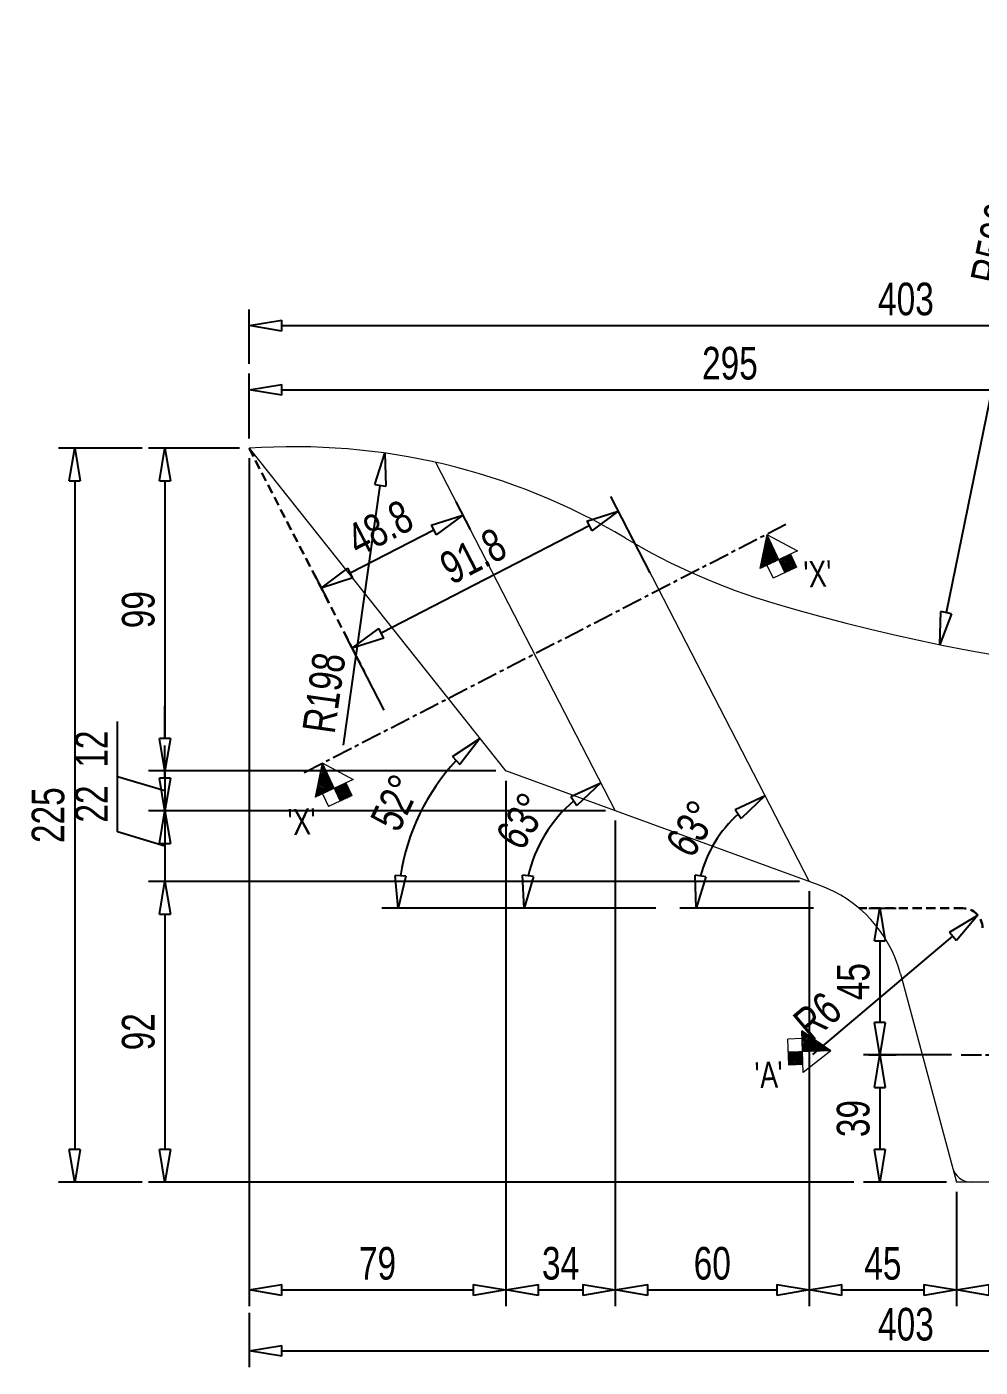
# Model space of a CAD drawing. Header units: millimetres. Extents: x 135002 to 160744, y 22203 to 27033.
# Drawn here: x 146373.5 to 146666, y 23356.9 to 23768.2 of the extents above; entities that cross this region are included whole.
import ezdxf

# ---------------------------------------------------------------- set-up
doc = ezdxf.new("R2010")
doc.units = ezdxf.units.MM
doc.header["$LTSCALE"] = 25
doc.linetypes.add('CENTER', pattern=[2, 1.25, -0.25, 0.25, -0.25])
doc.linetypes.add('HIDDEN', pattern=[0.375, 0.25, -0.125])
doc.layers.get('0').update_dxf_attribs({"linetype": 'CONTINUOUS'})
doc.layers.get('Defpoints').update_dxf_attribs({"linetype": 'CONTINUOUS'})
doc.layers.add('04 DIMENSION', color=7, linetype='CONTINUOUS', lineweight=18)
doc.layers.add('main', color=7, linetype='CONTINUOUS', lineweight=30)
doc.styles.add('DIM-1', font='swisscl.ttf')
doc.dimstyles.new('DIM-1', dxfattribs={"dimscale": 5, "dimtxt": 2, "dimasz": 2, "dimexe": 1, "dimexo": 0.6, "dimgap": 0.6, "dimtad": 1, "dimdec": 0, "dimzin": 0, "dimdsep": 46, "dimtxsty": 'DIM-1', "dimblk": 'CLOSEDBLANK', "dimcen": 0, "dimclrd": 8, "dimclre": 8, "dimclrt": 6, "dimadec": 0, "dimazin": 0, "dimtfac": 1, "dimtdec": 0, "dimtmove": 1, "dimatfit": 0, "dimfxl": 1, "dimtolj": 1, "dimtzin": 0, "dimarcsym": 1})

# ---------------------------------------------------------------- blocks, each defined once
blk = doc.blocks.new('_ClosedBlank')
at = {"color": 0, "linetype": 'ByBlock', "lineweight": -2}
for p, q in [((-1, 0.167), (0, 0)), ((-1, 0.167), (-1, -0.167)), ((0, 0), (-1, -0.167))]:
    blk.add_line(p, q, dxfattribs=at)
blk = doc.blocks.new('*D88')
at = {"layer": '04 DIMENSION', "color": 8, "linetype": 'Continuous', "lineweight": -2, "transparency": 16777216}
for p, q in [((146657.18, 23452.73), (146630.22, 23452.73)), ((146655.72, 23413.73), (146630.22, 23413.73))]:
    blk.add_line(p, q, dxfattribs=at)
at = {"layer": '04 DIMENSION', "color": 8, "lineweight": -2, "transparency": 16777216}
blk.add_line((146635.22, 23442.73), (146635.22, 23423.73), dxfattribs=at)
at = {"layer": 'Defpoints', "color": 0, "transparency": 16777216}
for p in [(146660.18, 23452.73), (146635.22, 23413.73), (146658.72, 23413.73)]:
    blk.add_point(p, dxfattribs=at)
at = {"layer": '04 DIMENSION', "color": 8, "lineweight": -2, "transparency": 16777216, "xscale": 10, "yscale": 10, "zscale": 10}
for p, rotation in [((146635.22, 23452.73), 90), ((146635.22, 23413.73), 270)]:
    blk.add_blockref('_ClosedBlank', p, dxfattribs=dict(at, rotation=rotation))
at = {"layer": '04 DIMENSION', "color": 6, "transparency": 16777216, "insert": (146627.1, 23433.23), "char_height": 10, "attachment_point": 5, "rotation": 90, "style": 'DIM-1'}
blk.add_mtext('\\A1;39', dxfattribs=at)
blk = doc.blocks.new('*D89')
at = {"layer": '04 DIMENSION', "color": 8, "linetype": 'Continuous', "lineweight": -2, "transparency": 16777216}
for p, q in [((146441.75, 23641.87), (146441.75, 23661.79)), ((146736.72, 23585.04), (146736.72, 23661.79))]:
    blk.add_line(p, q, dxfattribs=at)
at = {"layer": '04 DIMENSION', "color": 8, "lineweight": -2, "transparency": 16777216}
blk.add_line((146451.75, 23656.79), (146726.72, 23656.79), dxfattribs=at)
at = {"layer": 'Defpoints', "color": 0, "transparency": 16777216}
for p in [(146736.72, 23656.79), (146441.75, 23638.87), (146736.72, 23582.04)]:
    blk.add_point(p, dxfattribs=at)
at = {"layer": '04 DIMENSION', "color": 8, "lineweight": -2, "transparency": 16777216, "xscale": 10, "yscale": 10, "zscale": 10, "rotation": 180}
blk.add_blockref('_ClosedBlank', (146441.75, 23656.79), dxfattribs=at)
at = {"layer": '04 DIMENSION', "color": 8, "lineweight": -2, "transparency": 16777216, "xscale": 10, "yscale": 10, "zscale": 10}
blk.add_blockref('_ClosedBlank', (146736.72, 23656.79), dxfattribs=at)
at = {"layer": '04 DIMENSION', "color": 6, "transparency": 16777216, "insert": (146589.23, 23664.91), "char_height": 10, "attachment_point": 5, "style": 'DIM-1'}
blk.add_mtext('\\A1;295', dxfattribs=at)
blk = doc.blocks.new('*D91')
at = {"layer": '04 DIMENSION', "color": 8, "lineweight": -2, "transparency": 16777216}
blk.add_line((146681.32, 23714.77), (146655.61, 23588.43), dxfattribs=at)
at = {"layer": 'Defpoints', "color": 0, "transparency": 16777216}
for p in [(146772.39, 24162.26), (146653.61, 23578.63)]:
    blk.add_point(p, dxfattribs=at)
at = {"layer": '04 DIMENSION', "color": 8, "lineweight": -2, "transparency": 16777216, "xscale": 10, "yscale": 10, "zscale": 10, "rotation": 258.4967789000252}
blk.add_blockref('_ClosedBlank', (146653.61, 23578.63), dxfattribs=at)
at = {"layer": '04 DIMENSION', "color": 6, "transparency": 16777216, "insert": (146670.36, 23701.66), "char_height": 10, "attachment_point": 5, "rotation": 78.4968, "style": 'DIM-1'}
blk.add_mtext('\\A1;R596', dxfattribs=at)
blk = doc.blocks.new('*D92')
at = {"layer": '04 DIMENSION', "color": 8, "lineweight": -2, "transparency": 16777216}
blk.add_line((146470.71, 23547.81), (146481.99, 23627.5), dxfattribs=at)
at = {"layer": 'Defpoints', "color": 0, "transparency": 16777216}
for p in [(146483.4, 23637.4), (146455.63, 23441.35)]:
    blk.add_point(p, dxfattribs=at)
at = {"layer": '04 DIMENSION', "color": 8, "lineweight": -2, "transparency": 16777216, "xscale": 10, "yscale": 10, "zscale": 10, "rotation": 81.93932710647617}
blk.add_blockref('_ClosedBlank', (146483.4, 23637.4), dxfattribs=at)
at = {"layer": '04 DIMENSION', "color": 6, "transparency": 16777216, "insert": (146464.77, 23563.83), "char_height": 10, "attachment_point": 5, "rotation": 81.9393, "style": 'DIM-1'}
blk.add_mtext('\\A1;R198', dxfattribs=at)
blk = doc.blocks.new('*D97')
at = {"layer": '04 DIMENSION', "color": 8, "linetype": 'Continuous', "lineweight": -2, "transparency": 16777216}
for p, q in [((146441.75, 23664.79), (146441.75, 23681.5)), ((146844.71, 23664.79), (146844.71, 23681.5))]:
    blk.add_line(p, q, dxfattribs=at)
at = {"layer": '04 DIMENSION', "color": 8, "lineweight": -2, "transparency": 16777216}
blk.add_line((146451.75, 23676.5), (146834.71, 23676.5), dxfattribs=at)
at = {"layer": 'Defpoints', "color": 0, "transparency": 16777216}
for p in [(146844.71, 23676.5), (146441.75, 23661.79), (146844.71, 23661.79)]:
    blk.add_point(p, dxfattribs=at)
at = {"layer": '04 DIMENSION', "color": 8, "lineweight": -2, "transparency": 16777216, "xscale": 10, "yscale": 10, "zscale": 10, "rotation": 180}
blk.add_blockref('_ClosedBlank', (146441.75, 23676.5), dxfattribs=at)
at = {"layer": '04 DIMENSION', "color": 8, "lineweight": -2, "transparency": 16777216, "xscale": 10, "yscale": 10, "zscale": 10}
blk.add_blockref('_ClosedBlank', (146844.71, 23676.5), dxfattribs=at)
at = {"layer": '04 DIMENSION', "color": 6, "transparency": 16777216, "insert": (146643.23, 23684.62), "char_height": 10, "attachment_point": 5, "style": 'DIM-1'}
blk.add_mtext('\\A1;403', dxfattribs=at)
blk = doc.blocks.new('*D98')
at = {"layer": '04 DIMENSION', "color": 8, "linetype": 'Continuous', "lineweight": -2, "transparency": 16777216}
for p, q in [((146715.72, 23413.73), (146715.72, 23375.63)), ((146658.72, 23410.73), (146658.72, 23375.63))]:
    blk.add_line(p, q, dxfattribs=at)
at = {"layer": '04 DIMENSION', "color": 8, "lineweight": -2, "transparency": 16777216}
blk.add_line((146668.72, 23380.63), (146705.72, 23380.63), dxfattribs=at)
at = {"layer": 'Defpoints', "color": 0, "transparency": 16777216}
for p in [(146715.72, 23416.73), (146658.72, 23413.73), (146715.72, 23380.63)]:
    blk.add_point(p, dxfattribs=at)
at = {"layer": '04 DIMENSION', "color": 8, "lineweight": -2, "transparency": 16777216, "xscale": 10, "yscale": 10, "zscale": 10, "rotation": 180}
blk.add_blockref('_ClosedBlank', (146658.72, 23380.63), dxfattribs=at)
at = {"layer": '04 DIMENSION', "color": 8, "lineweight": -2, "transparency": 16777216, "xscale": 10, "yscale": 10, "zscale": 10}
blk.add_blockref('_ClosedBlank', (146715.72, 23380.63), dxfattribs=at)
at = {"layer": '04 DIMENSION', "color": 6, "transparency": 16777216, "insert": (146687.22, 23388.73), "char_height": 10, "attachment_point": 5, "style": 'DIM-1'}
blk.add_mtext('\\A1;57', dxfattribs=at)
blk = doc.blocks.new('*D101')
at = {"layer": '04 DIMENSION', "color": 8, "linetype": 'Continuous', "lineweight": -2, "transparency": 16777216}
for p, q in [((146613.59, 23502.97), (146613.59, 23375.63)), ((146658.72, 23400.57), (146658.72, 23375.63))]:
    blk.add_line(p, q, dxfattribs=at)
at = {"layer": '04 DIMENSION', "color": 8, "lineweight": -2, "transparency": 16777216}
blk.add_line((146623.59, 23380.63), (146648.72, 23380.63), dxfattribs=at)
at = {"layer": 'Defpoints', "color": 0, "transparency": 16777216}
for p in [(146613.59, 23505.97), (146658.72, 23403.57), (146658.72, 23380.63)]:
    blk.add_point(p, dxfattribs=at)
at = {"layer": '04 DIMENSION', "color": 8, "lineweight": -2, "transparency": 16777216, "xscale": 10, "yscale": 10, "zscale": 10, "rotation": 180}
blk.add_blockref('_ClosedBlank', (146613.59, 23380.63), dxfattribs=at)
at = {"layer": '04 DIMENSION', "color": 8, "lineweight": -2, "transparency": 16777216, "xscale": 10, "yscale": 10, "zscale": 10}
blk.add_blockref('_ClosedBlank', (146658.72, 23380.63), dxfattribs=at)
at = {"layer": '04 DIMENSION', "color": 6, "transparency": 16777216, "insert": (146636.15, 23388.73), "char_height": 10, "attachment_point": 5, "style": 'DIM-1'}
blk.add_mtext('\\A1;45', dxfattribs=at)
blk = doc.blocks.new('*D103')
at = {"layer": '04 DIMENSION', "color": 8, "linetype": 'Continuous', "lineweight": -2, "transparency": 16777216}
for p, q in [((146441.75, 23635.87), (146441.75, 23375.63)), ((146520.5, 23536.85), (146520.5, 23375.63))]:
    blk.add_line(p, q, dxfattribs=at)
at = {"layer": '04 DIMENSION', "color": 8, "lineweight": -2, "transparency": 16777216}
blk.add_line((146451.75, 23380.63), (146510.5, 23380.63), dxfattribs=at)
at = {"layer": 'Defpoints', "color": 0, "transparency": 16777216}
for p in [(146441.75, 23638.87), (146520.5, 23539.85), (146520.5, 23380.63)]:
    blk.add_point(p, dxfattribs=at)
at = {"layer": '04 DIMENSION', "color": 8, "lineweight": -2, "transparency": 16777216, "xscale": 10, "yscale": 10, "zscale": 10, "rotation": 180}
blk.add_blockref('_ClosedBlank', (146441.75, 23380.63), dxfattribs=at)
at = {"layer": '04 DIMENSION', "color": 8, "lineweight": -2, "transparency": 16777216, "xscale": 10, "yscale": 10, "zscale": 10}
blk.add_blockref('_ClosedBlank', (146520.5, 23380.63), dxfattribs=at)
at = {"layer": '04 DIMENSION', "color": 6, "transparency": 16777216, "insert": (146481.13, 23388.74), "char_height": 10, "attachment_point": 5, "style": 'DIM-1'}
blk.add_mtext('\\A1;79', dxfattribs=at)
blk = doc.blocks.new('*D104')
at = {"layer": '04 DIMENSION', "color": 8, "linetype": 'Continuous', "lineweight": -2, "transparency": 16777216}
for p, q in [((146631.88, 23497.73), (146640.22, 23497.73)), ((146631.88, 23452.73), (146640.22, 23452.73))]:
    blk.add_line(p, q, dxfattribs=at)
at = {"layer": '04 DIMENSION', "color": 8, "lineweight": -2, "transparency": 16777216}
blk.add_line((146635.22, 23487.73), (146635.22, 23462.73), dxfattribs=at)
at = {"layer": 'Defpoints', "color": 0, "transparency": 16777216}
for p in [(146628.88, 23497.73), (146628.88, 23452.73), (146635.22, 23452.73)]:
    blk.add_point(p, dxfattribs=at)
at = {"layer": '04 DIMENSION', "color": 8, "lineweight": -2, "transparency": 16777216, "xscale": 10, "yscale": 10, "zscale": 10}
for p, rotation in [((146635.22, 23497.73), 90), ((146635.22, 23452.73), 270)]:
    blk.add_blockref('_ClosedBlank', p, dxfattribs=dict(at, rotation=rotation))
at = {"layer": '04 DIMENSION', "color": 6, "transparency": 16777216, "insert": (146627.12, 23475.23), "char_height": 10, "attachment_point": 5, "rotation": 90, "style": 'DIM-1'}
blk.add_mtext('\\A1;45', dxfattribs=at)
blk = doc.blocks.new('*D105')
at = {"layer": '04 DIMENSION', "color": 8, "linetype": 'Continuous', "lineweight": -2, "transparency": 16777216}
blk.add_line((146614.84, 23497.73), (146573.92, 23497.73), dxfattribs=at)
at = {"layer": '04 DIMENSION', "color": 8, "lineweight": -2, "transparency": 16777216}
blk.add_arc((146617.84, 23497.73), 38.92, 132.0422, 165.237, dxfattribs=at)
at = {"layer": 'Defpoints', "color": 0, "transparency": 16777216}
for p in [(146560.16, 23609.59), (146588.83, 23523.68), (146613.59, 23505.97), (146628.88, 23497.73), (146660.72, 23497.73)]:
    blk.add_point(p, dxfattribs=at)
at = {"layer": '04 DIMENSION', "color": 8, "lineweight": -2, "transparency": 16777216, "xscale": 10, "yscale": 10, "zscale": 10}
for p, rotation in [((146600, 23532.32), 34.66069756486831), ((146578.92, 23497.73), 262.6184843308905)]:
    blk.add_blockref('_ClosedBlank', p, dxfattribs=dict(at, rotation=rotation))
at = {"layer": '04 DIMENSION', "color": 6, "transparency": 16777216, "insert": (146577.66, 23522.22), "char_height": 10, "attachment_point": 5, "rotation": 58.6396, "style": 'DIM-1'}
blk.add_mtext('\\A1;63°', dxfattribs=at)
blk = doc.blocks.new('*D106')
at = {"layer": '04 DIMENSION', "color": 8, "linetype": 'Continuous', "lineweight": -2, "transparency": 16777216}
blk.add_line((146566.49, 23497.73), (146521.15, 23497.73), dxfattribs=at)
at = {"layer": '04 DIMENSION', "color": 8, "lineweight": -2, "transparency": 16777216}
blk.add_arc((146569.49, 23497.73), 43.34, 130.5295, 166.7497, dxfattribs=at)
at = {"layer": 'Defpoints', "color": 0, "transparency": 16777216}
for p in [(146498.93, 23634.56), (146537.19, 23526.63), (146554.07, 23527.63), (146628.88, 23497.73), (146660.72, 23497.73)]:
    blk.add_point(p, dxfattribs=at)
at = {"layer": '04 DIMENSION', "color": 8, "lineweight": -2, "transparency": 16777216, "xscale": 10, "yscale": 10, "zscale": 10}
for p, rotation in [((146549.62, 23536.25), 33.90435263892327), ((146526.15, 23497.73), 263.3748292568523)]:
    blk.add_blockref('_ClosedBlank', p, dxfattribs=dict(at, rotation=rotation))
at = {"layer": '04 DIMENSION', "color": 6, "transparency": 16777216, "insert": (146525.54, 23524.52), "char_height": 10, "attachment_point": 5, "rotation": 58.6396, "style": 'DIM-1'}
blk.add_mtext('\\A1;63°', dxfattribs=at)
blk = doc.blocks.new('*D107')
at = {"layer": '04 DIMENSION', "color": 8, "linetype": 'Continuous', "lineweight": -2, "transparency": 16777216}
blk.add_line((146551, 23497.73), (146482.43, 23497.73), dxfattribs=at)
at = {"layer": '04 DIMENSION', "color": 8, "lineweight": -2, "transparency": 16777216}
blk.add_arc((146554, 23497.73), 66.57, 137.1118, 171.3852, dxfattribs=at)
at = {"layer": 'Defpoints', "color": 0, "transparency": 16777216}
for p in [(146441.75, 23638.87), (146520.5, 23539.85), (146499.03, 23535.28), (146628.88, 23497.73), (146660.72, 23497.73)]:
    blk.add_point(p, dxfattribs=at)
at = {"layer": '04 DIMENSION', "color": 8, "lineweight": -2, "transparency": 16777216, "xscale": 10, "yscale": 10, "zscale": 10}
for p, rotation in [((146512.56, 23549.83), 42.80437621874476), ((146487.43, 23497.73), 265.6926100359221)]:
    blk.add_blockref('_ClosedBlank', p, dxfattribs=dict(at, rotation=rotation))
at = {"layer": '04 DIMENSION', "color": 6, "transparency": 16777216, "insert": (146486.72, 23530.18), "char_height": 10, "attachment_point": 5, "rotation": 64.2485, "style": 'DIM-1'}
blk.add_mtext('\\A1;52°', dxfattribs=at)
blk = doc.blocks.new('*D108')
at = {"layer": '04 DIMENSION', "color": 8, "linetype": 'Continuous', "lineweight": -2, "transparency": 16777216}
for p, q in [((146505.17, 23622.46), (146509.57, 23613.93)), ((146461.75, 23600.07), (146466.15, 23591.54))]:
    blk.add_line(p, q, dxfattribs=at)
at = {"layer": '04 DIMENSION', "color": 8, "lineweight": -2, "transparency": 16777216}
blk.add_line((146498.39, 23613.79), (146472.75, 23600.57), dxfattribs=at)
at = {"layer": 'Defpoints', "color": 0, "transparency": 16777216}
for p in [(146503.79, 23625.13), (146460.38, 23602.74), (146463.86, 23595.98)]:
    blk.add_point(p, dxfattribs=at)
at = {"layer": '04 DIMENSION', "color": 8, "lineweight": -2, "transparency": 16777216, "xscale": 10, "yscale": 10, "zscale": 10}
for p, rotation in [((146507.28, 23618.37), 27.27918189579208), ((146463.86, 23595.98), 207.2791818957921)]:
    blk.add_blockref('_ClosedBlank', p, dxfattribs=dict(at, rotation=rotation))
at = {"layer": '04 DIMENSION', "color": 6, "transparency": 16777216, "insert": (146481.85, 23614.4), "char_height": 10, "attachment_point": 5, "rotation": 27.2792, "style": 'DIM-1'}
blk.add_mtext('\\A1;48.8', dxfattribs=at)
blk = doc.blocks.new('*D109')
at = {"layer": '04 DIMENSION', "color": 8, "linetype": 'Continuous', "lineweight": -2, "transparency": 16777216}
for p, q in [((146564.76, 23600.65), (146552.69, 23624.06)), ((146483.16, 23558.57), (146471.09, 23581.98))]:
    blk.add_line(p, q, dxfattribs=at)
at = {"layer": '04 DIMENSION', "color": 8, "lineweight": -2, "transparency": 16777216}
blk.add_line((146546.1, 23615.03), (146482.26, 23582.11), dxfattribs=at)
at = {"layer": 'Defpoints', "color": 0, "transparency": 16777216}
for p in [(146566.14, 23597.98), (146473.38, 23577.53), (146484.53, 23555.9)]:
    blk.add_point(p, dxfattribs=at)
at = {"layer": '04 DIMENSION', "color": 8, "lineweight": -2, "transparency": 16777216, "xscale": 10, "yscale": 10, "zscale": 10}
for p, rotation in [((146554.98, 23619.61), 27.27918189579192), ((146473.38, 23577.53), 207.2791818957919)]:
    blk.add_blockref('_ClosedBlank', p, dxfattribs=dict(at, rotation=rotation))
at = {"layer": '04 DIMENSION', "color": 6, "transparency": 16777216, "insert": (146510.46, 23605.79), "char_height": 10, "attachment_point": 5, "rotation": 27.2792, "style": 'DIM-1'}
blk.add_mtext('\\A1;91.8', dxfattribs=at)
blk = doc.blocks.new('*D110')
at = {"layer": '04 DIMENSION', "color": 8, "linetype": 'Continuous', "lineweight": -2, "transparency": 16777216}
for p, q in [((146554.07, 23524.63), (146554.07, 23375.63)), ((146520.5, 23509.96), (146520.5, 23375.63))]:
    blk.add_line(p, q, dxfattribs=at)
at = {"layer": '04 DIMENSION', "color": 8, "lineweight": -2, "transparency": 16777216}
blk.add_line((146530.5, 23380.63), (146544.07, 23380.63), dxfattribs=at)
at = {"layer": 'Defpoints', "color": 0, "transparency": 16777216}
for p in [(146554.07, 23527.63), (146520.5, 23512.96), (146554.07, 23380.63)]:
    blk.add_point(p, dxfattribs=at)
at = {"layer": '04 DIMENSION', "color": 8, "lineweight": -2, "transparency": 16777216, "xscale": 10, "yscale": 10, "zscale": 10, "rotation": 180}
blk.add_blockref('_ClosedBlank', (146520.5, 23380.63), dxfattribs=at)
at = {"layer": '04 DIMENSION', "color": 8, "lineweight": -2, "transparency": 16777216, "xscale": 10, "yscale": 10, "zscale": 10}
blk.add_blockref('_ClosedBlank', (146554.07, 23380.63), dxfattribs=at)
at = {"layer": '04 DIMENSION', "color": 6, "transparency": 16777216, "insert": (146537.29, 23388.75), "char_height": 10, "attachment_point": 5, "style": 'DIM-1'}
blk.add_mtext('\\A1;34', dxfattribs=at)
blk = doc.blocks.new('*D111')
at = {"layer": '04 DIMENSION', "color": 8, "linetype": 'Continuous', "lineweight": -2, "transparency": 16777216}
for p, q in [((146613.59, 23444.53), (146613.59, 23375.63)), ((146554.07, 23430.87), (146554.07, 23375.63))]:
    blk.add_line(p, q, dxfattribs=at)
at = {"layer": '04 DIMENSION', "color": 8, "lineweight": -2, "transparency": 16777216}
blk.add_line((146564.07, 23380.63), (146603.59, 23380.63), dxfattribs=at)
at = {"layer": 'Defpoints', "color": 0, "transparency": 16777216}
for p in [(146613.59, 23447.53), (146554.07, 23433.87), (146613.59, 23380.63)]:
    blk.add_point(p, dxfattribs=at)
at = {"layer": '04 DIMENSION', "color": 8, "lineweight": -2, "transparency": 16777216, "xscale": 10, "yscale": 10, "zscale": 10, "rotation": 180}
blk.add_blockref('_ClosedBlank', (146554.07, 23380.63), dxfattribs=at)
at = {"layer": '04 DIMENSION', "color": 8, "lineweight": -2, "transparency": 16777216, "xscale": 10, "yscale": 10, "zscale": 10}
blk.add_blockref('_ClosedBlank', (146613.59, 23380.63), dxfattribs=at)
at = {"layer": '04 DIMENSION', "color": 6, "transparency": 16777216, "insert": (146583.83, 23388.75), "char_height": 10, "attachment_point": 5, "style": 'DIM-1'}
blk.add_mtext('\\A1;60', dxfattribs=at)
blk = doc.blocks.new('*D112')
at = {"layer": '04 DIMENSION', "color": 8, "linetype": 'Continuous', "lineweight": -2, "transparency": 16777216}
for p, q in [((146438.75, 23638.87), (146410.91, 23638.87)), ((146517.47, 23539.86), (146410.91, 23539.86))]:
    blk.add_line(p, q, dxfattribs=at)
at = {"layer": '04 DIMENSION', "color": 8, "lineweight": -2, "transparency": 16777216}
blk.add_line((146415.91, 23628.87), (146415.91, 23549.86), dxfattribs=at)
at = {"layer": 'Defpoints', "color": 0, "transparency": 16777216}
for p in [(146441.75, 23638.87), (146415.91, 23539.86), (146520.47, 23539.86)]:
    blk.add_point(p, dxfattribs=at)
at = {"layer": '04 DIMENSION', "color": 8, "lineweight": -2, "transparency": 16777216, "xscale": 10, "yscale": 10, "zscale": 10}
for p, rotation in [((146415.91, 23638.87), 90), ((146415.91, 23539.86), 270)]:
    blk.add_blockref('_ClosedBlank', p, dxfattribs=dict(at, rotation=rotation))
at = {"layer": '04 DIMENSION', "color": 6, "transparency": 16777216, "insert": (146407.79, 23589.36), "char_height": 10, "attachment_point": 5, "rotation": 90, "style": 'DIM-1'}
blk.add_mtext('\\A1;99', dxfattribs=at)
blk = doc.blocks.new('*D113')
at = {"layer": '04 DIMENSION', "color": 8, "lineweight": -2, "transparency": 16777216}
for p, q in [((146415.91, 23549.86), (146415.91, 23559.86)), ((146401.39, 23538.1), (146401.39, 23555.04)), ((146415.91, 23533.74), (146401.39, 23538.1)), ((146415.91, 23539.86), (146415.91, 23527.63)), ((146415.91, 23539.86), (146415.91, 23527.63)), ((146415.91, 23517.63), (146415.91, 23507.63))]:
    blk.add_line(p, q, dxfattribs=at)
at = {"layer": '04 DIMENSION', "color": 8, "linetype": 'Continuous', "lineweight": -2, "transparency": 16777216}
for p, q in [((146427.45, 23539.86), (146410.91, 23539.86)), ((146551.07, 23527.63), (146410.91, 23527.63))]:
    blk.add_line(p, q, dxfattribs=at)
at = {"layer": 'Defpoints', "color": 0, "transparency": 16777216}
for p in [(146430.45, 23539.86), (146415.91, 23527.63), (146554.07, 23527.63)]:
    blk.add_point(p, dxfattribs=at)
at = {"layer": '04 DIMENSION', "color": 8, "lineweight": -2, "transparency": 16777216, "xscale": 10, "yscale": 10, "zscale": 10}
for p, rotation in [((146415.91, 23539.86), 270), ((146415.91, 23527.63), 90)]:
    blk.add_blockref('_ClosedBlank', p, dxfattribs=dict(at, rotation=rotation))
at = {"layer": '04 DIMENSION', "color": 6, "transparency": 16777216, "insert": (146393.37, 23546.57), "char_height": 10, "attachment_point": 5, "rotation": 90, "style": 'DIM-1'}
blk.add_mtext('\\A1;12', dxfattribs=at)
blk = doc.blocks.new('*D114')
at = {"layer": '04 DIMENSION', "color": 8, "lineweight": -2, "transparency": 16777216}
for p, q in [((146415.91, 23537.63), (146415.91, 23547.63)), ((146401.39, 23521.15), (146401.39, 23538.31)), ((146415.91, 23527.63), (146415.91, 23505.97)), ((146415.91, 23527.63), (146415.91, 23505.97)), ((146415.91, 23516.8), (146401.39, 23521.15)), ((146415.91, 23495.97), (146415.91, 23485.97))]:
    blk.add_line(p, q, dxfattribs=at)
at = {"layer": '04 DIMENSION', "color": 8, "linetype": 'Continuous', "lineweight": -2, "transparency": 16777216}
for p, q in [((146431.44, 23527.63), (146410.91, 23527.63)), ((146610.59, 23505.97), (146410.91, 23505.97))]:
    blk.add_line(p, q, dxfattribs=at)
at = {"layer": 'Defpoints', "color": 0, "transparency": 16777216}
for p in [(146434.44, 23527.63), (146415.91, 23505.97), (146613.59, 23505.97)]:
    blk.add_point(p, dxfattribs=at)
at = {"layer": '04 DIMENSION', "color": 8, "lineweight": -2, "transparency": 16777216, "xscale": 10, "yscale": 10, "zscale": 10}
for p, rotation in [((146415.91, 23527.63), 270), ((146415.91, 23505.97), 90)]:
    blk.add_blockref('_ClosedBlank', p, dxfattribs=dict(at, rotation=rotation))
at = {"layer": '04 DIMENSION', "color": 6, "transparency": 16777216, "insert": (146393.37, 23529.73), "char_height": 10, "attachment_point": 5, "rotation": 90, "style": 'DIM-1'}
blk.add_mtext('\\A1;22', dxfattribs=at)
blk = doc.blocks.new('*D115')
at = {"layer": '04 DIMENSION', "color": 8, "linetype": 'Continuous', "lineweight": -2, "transparency": 16777216}
for p, q in [((146453.71, 23505.97), (146410.91, 23505.97)), ((146627.22, 23413.73), (146410.91, 23413.73))]:
    blk.add_line(p, q, dxfattribs=at)
at = {"layer": '04 DIMENSION', "color": 8, "lineweight": -2, "transparency": 16777216}
blk.add_line((146415.91, 23495.97), (146415.91, 23423.73), dxfattribs=at)
at = {"layer": 'Defpoints', "color": 0, "transparency": 16777216}
for p in [(146456.71, 23505.97), (146415.91, 23413.73), (146630.22, 23413.73)]:
    blk.add_point(p, dxfattribs=at)
at = {"layer": '04 DIMENSION', "color": 8, "lineweight": -2, "transparency": 16777216, "xscale": 10, "yscale": 10, "zscale": 10}
for p, rotation in [((146415.91, 23505.97), 90), ((146415.91, 23413.73), 270)]:
    blk.add_blockref('_ClosedBlank', p, dxfattribs=dict(at, rotation=rotation))
at = {"layer": '04 DIMENSION', "color": 6, "transparency": 16777216, "insert": (146407.79, 23459.85), "char_height": 10, "attachment_point": 5, "rotation": 90, "style": 'DIM-1'}
blk.add_mtext('\\A1;92', dxfattribs=at)
blk = doc.blocks.new('*D117')
at = {"layer": '04 DIMENSION', "color": 8, "lineweight": -2, "transparency": 16777216}
blk.add_line((146614.63, 23452.83), (146657.66, 23489.15), dxfattribs=at)
at = {"layer": 'Defpoints', "color": 0, "transparency": 16777216}
for p in [(146665.3, 23495.6), (146660.72, 23491.73)]:
    blk.add_point(p, dxfattribs=at)
at = {"layer": '04 DIMENSION', "color": 8, "lineweight": -2, "transparency": 16777216, "xscale": 10, "yscale": 10, "zscale": 10, "rotation": 40.1690972868747}
blk.add_blockref('_ClosedBlank', (146665.3, 23495.6), dxfattribs=at)
at = {"layer": '04 DIMENSION', "color": 6, "transparency": 16777216, "insert": (146616.09, 23464.69), "char_height": 10, "attachment_point": 5, "rotation": 40.1691, "style": 'DIM-1'}
blk.add_mtext('\\A1;R6', dxfattribs=at)
blk = doc.blocks.new('*D249')
at = {"layer": '04 DIMENSION', "color": 8, "linetype": 'Continuous', "lineweight": -2, "transparency": 16777216}
for p, q in [((146408.91, 23638.87), (146383.23, 23638.87)), ((146408.91, 23413.73), (146383.23, 23413.73))]:
    blk.add_line(p, q, dxfattribs=at)
at = {"layer": '04 DIMENSION', "color": 8, "lineweight": -2, "transparency": 16777216}
blk.add_line((146388.23, 23628.87), (146388.23, 23423.73), dxfattribs=at)
at = {"layer": 'Defpoints', "color": 0, "transparency": 16777216}
for p in [(146411.91, 23638.87), (146388.23, 23413.73), (146411.91, 23413.73)]:
    blk.add_point(p, dxfattribs=at)
at = {"layer": '04 DIMENSION', "color": 8, "lineweight": -2, "transparency": 16777216, "xscale": 10, "yscale": 10, "zscale": 10}
for p, rotation in [((146388.23, 23638.87), 90), ((146388.23, 23413.73), 270)]:
    blk.add_blockref('_ClosedBlank', p, dxfattribs=dict(at, rotation=rotation))
at = {"layer": '04 DIMENSION', "color": 6, "transparency": 16777216, "insert": (146380.11, 23526.3), "char_height": 10, "attachment_point": 5, "rotation": 90, "style": 'DIM-1'}
blk.add_mtext('\\A1;225', dxfattribs=at)
blk = doc.blocks.new('*D250')
at = {"layer": '04 DIMENSION', "color": 8, "linetype": 'Continuous', "lineweight": -2, "transparency": 16777216}
for p, q in [((146441.75, 23373.63), (146441.75, 23356.94)), ((146844.71, 23373.63), (146844.71, 23356.94))]:
    blk.add_line(p, q, dxfattribs=at)
at = {"layer": '04 DIMENSION', "color": 8, "lineweight": -2, "transparency": 16777216}
blk.add_line((146451.75, 23361.94), (146834.71, 23361.94), dxfattribs=at)
at = {"layer": 'Defpoints', "color": 0, "transparency": 16777216}
for p in [(146441.75, 23376.63), (146844.71, 23376.63), (146844.71, 23361.94)]:
    blk.add_point(p, dxfattribs=at)
at = {"layer": '04 DIMENSION', "color": 8, "lineweight": -2, "transparency": 16777216, "xscale": 10, "yscale": 10, "zscale": 10, "rotation": 180}
blk.add_blockref('_ClosedBlank', (146441.75, 23361.94), dxfattribs=at)
at = {"layer": '04 DIMENSION', "color": 8, "lineweight": -2, "transparency": 16777216, "xscale": 10, "yscale": 10, "zscale": 10}
blk.add_blockref('_ClosedBlank', (146844.71, 23361.94), dxfattribs=at)
at = {"layer": '04 DIMENSION', "color": 6, "transparency": 16777216, "insert": (146643.23, 23370.06), "char_height": 10, "attachment_point": 5, "style": 'DIM-1'}
blk.add_mtext('\\A1;403', dxfattribs=at)

msp = doc.modelspace()

# ---------------------------------------------------------------- hatches: boundary and pattern name
at = {"layer": '04 DIMENSION'}
h = msp.add_hatch(dxfattribs=at)
h.set_pattern_fill('ANSI31', color=256, scale=0.1, angle=-64.89388)
h.set_pattern_definition([(340.10612462, (63862.26126, 144411.5886), (0.10803859404, 0.2985530308), [])])
h.paths.add_polyline_path([(146609.679, 23602.367), (146607.813, 23606.348), (146604.207, 23604.658), (146606.072, 23600.677)])
h.paths.add_polyline_path([(146604.207, 23604.658), (146600.55, 23612.462), (146598.419, 23601.946)])
h = msp.add_hatch(dxfattribs=at)
h.set_pattern_fill('ANSI31', color=256, scale=0.1, angle=-64.89388)
h.set_pattern_definition([(340.10612462, (63725.8844, 144341.51554), (0.10803859404, 0.2985530308), [])])
h.paths.add_polyline_path([(146473.302, 23532.294), (146471.436, 23536.275), (146467.83, 23534.585), (146469.695, 23530.604)])
h.paths.add_polyline_path([(146467.83, 23534.585), (146464.173, 23542.389), (146462.042, 23531.873)])
h = msp.add_hatch(dxfattribs=at)
h.set_pattern_fill('ANSI31', color=256, scale=0.1, angle=-178.2464)
h.set_pattern_definition([(226.75359535, (290320.22736, 51531.4146), (0.2312714336, -0.2175310874), [])])
h.paths.add_polyline_path([(146607.26, 23449.638), (146611.655, 23449.773), (146611.533, 23453.754), (146607.138, 23453.619)])
h.paths.add_polyline_path([(146611.533, 23453.754), (146620.147, 23454.018), (146611.337, 23460.142)])

# ---------------------------------------------------------------- linework, layer by layer
at = {"color": 1, "linetype": 'CENTER', "ltscale": 0.2}
for p, q in [((146458.664, 23539.397), (146606.342, 23615.552)), ((146660.179, 23452.733), (146720.742, 23452.733))]:
    msp.add_line(p, q, dxfattribs=at)
at = {"layer": '04 DIMENSION', "color": 7}
for p, q in [((146441.748, 23638.866), (146520.503, 23539.847)), ((146498.927, 23634.562), (146554.07, 23527.629)), ((146560.155, 23609.588), (146613.591, 23505.965)), ((146616.642, 23504.855), (146520.474, 23539.857)), ((146641.599, 23477.62), (146658.717, 23413.733)), ((146712.717, 23413.733), (146658.717, 23413.733))]:
    msp.add_line(p, q, dxfattribs=at)
at = {"layer": '04 DIMENSION'}
for p, q in [((146600.55, 23612.462), (146598.419, 23601.946)), ((146600.55, 23612.462), (146609.994, 23607.37)), ((146600.55, 23612.462), (146606.072, 23600.677)), ((146609.994, 23607.37), (146598.419, 23601.946)), ((146607.813, 23606.348), (146609.679, 23602.367)), ((146600.6, 23602.968), (146602.466, 23598.987)), ((146609.679, 23602.367), (146602.466, 23598.987)), ((146464.173, 23542.389), (146462.042, 23531.873)), ((146464.173, 23542.389), (146473.618, 23537.297)), ((146464.173, 23542.389), (146469.695, 23530.604)), ((146473.618, 23537.297), (146462.042, 23531.873)), ((146471.436, 23536.275), (146473.302, 23532.294)), ((146464.223, 23532.895), (146466.089, 23528.914)), ((146473.302, 23532.294), (146466.089, 23528.914)), ((146620.147, 23454.018), (146611.337, 23460.142)), ((146611.728, 23447.365), (146611.337, 23460.142)), ((146611.411, 23457.735), (146607.016, 23457.6)), ((146607.26, 23449.638), (146607.016, 23457.6)), ((146620.147, 23454.018), (146607.138, 23453.619)), ((146620.147, 23454.018), (146611.728, 23447.365)), ((146611.655, 23449.773), (146607.26, 23449.638))]:
    msp.add_line(p, q, dxfattribs=at)
at = {"layer": '04 DIMENSION', "color": 7}
for centre, radius, start, end in [((146455.632, 23441.353), 198, 59.15274, 94.02092), ((146659.707, 23783.051), 200, 239.15274, 253.45083), ((146772.389, 24162.264), 595.6, 253.450825, 276.973948), ((146602.962, 23467.267), 40, 15, 70), ((146663.321, 23419.733), 6, 195, 270)]:
    msp.add_arc(centre, radius, start, end, dxfattribs=at)
at = {"layer": 'main', "color": 3, "linetype": 'HIDDEN', "ltscale": 0.45}
msp.add_line((146441.748, 23638.866), (146477.121, 23570.271), dxfattribs=at)
at = {"layer": 'main', "color": 6, "linetype": 'HIDDEN', "ltscale": 0.45}
msp.add_line((146660.717, 23497.733), (146628.881, 23497.733), dxfattribs=at)
msp.add_line((146660.717, 23497.733), (146628.881, 23497.733), dxfattribs=at)
msp.add_arc((146660.717, 23491.733), 6, 0, 90, dxfattribs=at)
msp.add_arc((146660.717, 23491.733), 6, 0, 90, dxfattribs=at)

# ---------------------------------------------------------------- texts
at = {"layer": '04 DIMENSION', "color": 6, "char_height": 8, "attachment_point": 5, "rotation": 2.14701, "style": 'DIM-1'}
for s, insert in [("\\A1;'X'", (146616.138, 23600.328)), ("\\A1;'X'", (146457.906, 23524.299)), ("\\A1;'A'", (146601.166, 23446.646))]:
    msp.add_mtext(s, dxfattribs=dict(at, insert=insert))

# ---------------------------------------------------------------- dimensions: what is measured, and where the dimension line sits
at = {"layer": '04 DIMENSION'}
for center, mpoint, picture, middle in [((146772.389, 24162.264), (146653.613, 23578.627), '*D91', (146678.32, 23700.036)), ((146455.632, 23441.353), (146483.396, 23637.397), '*D92', (146472.816, 23562.689)), ((146660.717, 23491.733), (146665.302, 23495.603), '*D117', (146621.333, 23458.487))]:
    dim = msp.add_radius_dim(center=center, mpoint=mpoint, dimstyle='DIM-1', dxfattribs=at)
    dim.commit()
    dim.dimension.update_dxf_attribs({"geometry": picture, "text_midpoint": middle, "dimtype": 164})
for base, p1, p2, picture, middle in [((146844.705, 23676.496), (146441.748, 23661.789), (146844.705, 23661.789), '*D97', (146643.227, 23684.624)), ((146736.717, 23656.789), (146441.748, 23638.866), (146736.717, 23582.042), '*D89', (146589.233, 23664.91)), ((146520.503, 23380.629), (146441.748, 23638.866), (146520.503, 23539.847), '*D103', (146481.126, 23388.744)), ((146554.07, 23380.629), (146520.503, 23512.956), (146554.07, 23527.629), '*D110', (146537.286, 23388.751)), ((146658.717, 23380.629), (146613.591, 23505.965), (146658.717, 23403.568), '*D101', (146636.154, 23388.731)), ((146613.591, 23380.629), (146554.07, 23433.868), (146613.591, 23447.525), '*D111', (146583.83, 23388.751)), ((146715.717, 23380.629), (146658.717, 23413.733), (146715.717, 23416.733), '*D98', (146687.217, 23388.731)), ((146844.705, 23361.936), (146441.748, 23376.629), (146844.705, 23376.629), '*D250', (146643.227, 23370.063))]:
    dim = msp.add_linear_dim(base=base, p1=p1, p2=p2, dimstyle='DIM-1', dxfattribs=at)
    dim.commit()
    dim.dimension.update_dxf_attribs({"geometry": picture, "text_midpoint": middle})
for base, p1, p2, picture, middle in [((146388.229, 23413.733), (146411.909, 23638.866), (146411.909, 23413.733), '*D249', (146380.108, 23526.3)), ((146415.909, 23539.857), (146441.748, 23638.866), (146520.474, 23539.857), '*D112', (146407.795, 23589.362)), ((146415.909, 23527.629), (146430.45, 23539.857), (146554.07, 23527.629), '*D113', (146393.37, 23541.099)), ((146415.909, 23505.965), (146434.441, 23527.629), (146613.591, 23505.965), '*D114', (146393.37, 23524.153)), ((146415.909, 23413.733), (146456.713, 23505.965), (146630.218, 23413.733), '*D115', (146407.795, 23459.849)), ((146635.218, 23452.733), (146628.881, 23497.733), (146628.881, 23452.733), '*D104', (146627.116, 23475.233))]:
    dim = msp.add_linear_dim(base=base, p1=p1, p2=p2, angle=90, dimstyle='DIM-1', dxfattribs=at)
    dim.commit()
    dim.dimension.update_dxf_attribs({"geometry": picture, "text_midpoint": middle})
for base, line1, line2, picture, middle in [((146499.027, 23535.282), ((146660.717, 23497.733), (146628.881, 23497.733)), ((146441.748, 23638.866), (146520.503, 23539.847)), '*D107', (146486.724, 23530.185)), ((146537.187, 23526.627), ((146498.927, 23634.562), (146554.07, 23527.629)), ((146660.717, 23497.733), (146628.881, 23497.733)), '*D106', (146525.54, 23524.517)), ((146588.83, 23523.68), ((146560.155, 23609.588), (146613.591, 23505.965)), ((146660.717, 23497.733), (146628.881, 23497.733)), '*D105', (146577.664, 23522.216))]:
    dim = msp.add_angular_dim_2l(base=base, line1=line1, line2=line2, dimstyle='DIM-1', dxfattribs=at)
    dim.commit()
    dim.dimension.update_dxf_attribs({"geometry": picture, "text_midpoint": middle})
for p1, p2, distance, picture, middle in [((146503.793, 23625.126), (146460.378, 23602.738), 7.6, '*D108', (146481.847, 23614.396)), ((146566.14, 23597.983), (146484.532, 23555.9), -24.338, '*D109', (146510.459, 23605.791))]:
    dim = msp.add_aligned_dim(p1=p1, p2=p2, distance=distance, dimstyle='DIM-1', override={"dimdec": 1}, dxfattribs=at)
    dim.commit()
    dim.dimension.update_dxf_attribs({"geometry": picture, "text_midpoint": middle})
at = {"layer": '04 DIMENSION', "color": 7}
dim = msp.add_linear_dim(base=(146635.218, 23413.733), p1=(146660.179, 23452.733), p2=(146658.717, 23413.733), angle=90, dimstyle='DIM-1', dxfattribs=at)
dim.commit()
dim.dimension.update_dxf_attribs({"geometry": '*D88', "text_midpoint": (146627.097, 23433.233)})

doc.saveas('drawing.dxf')
